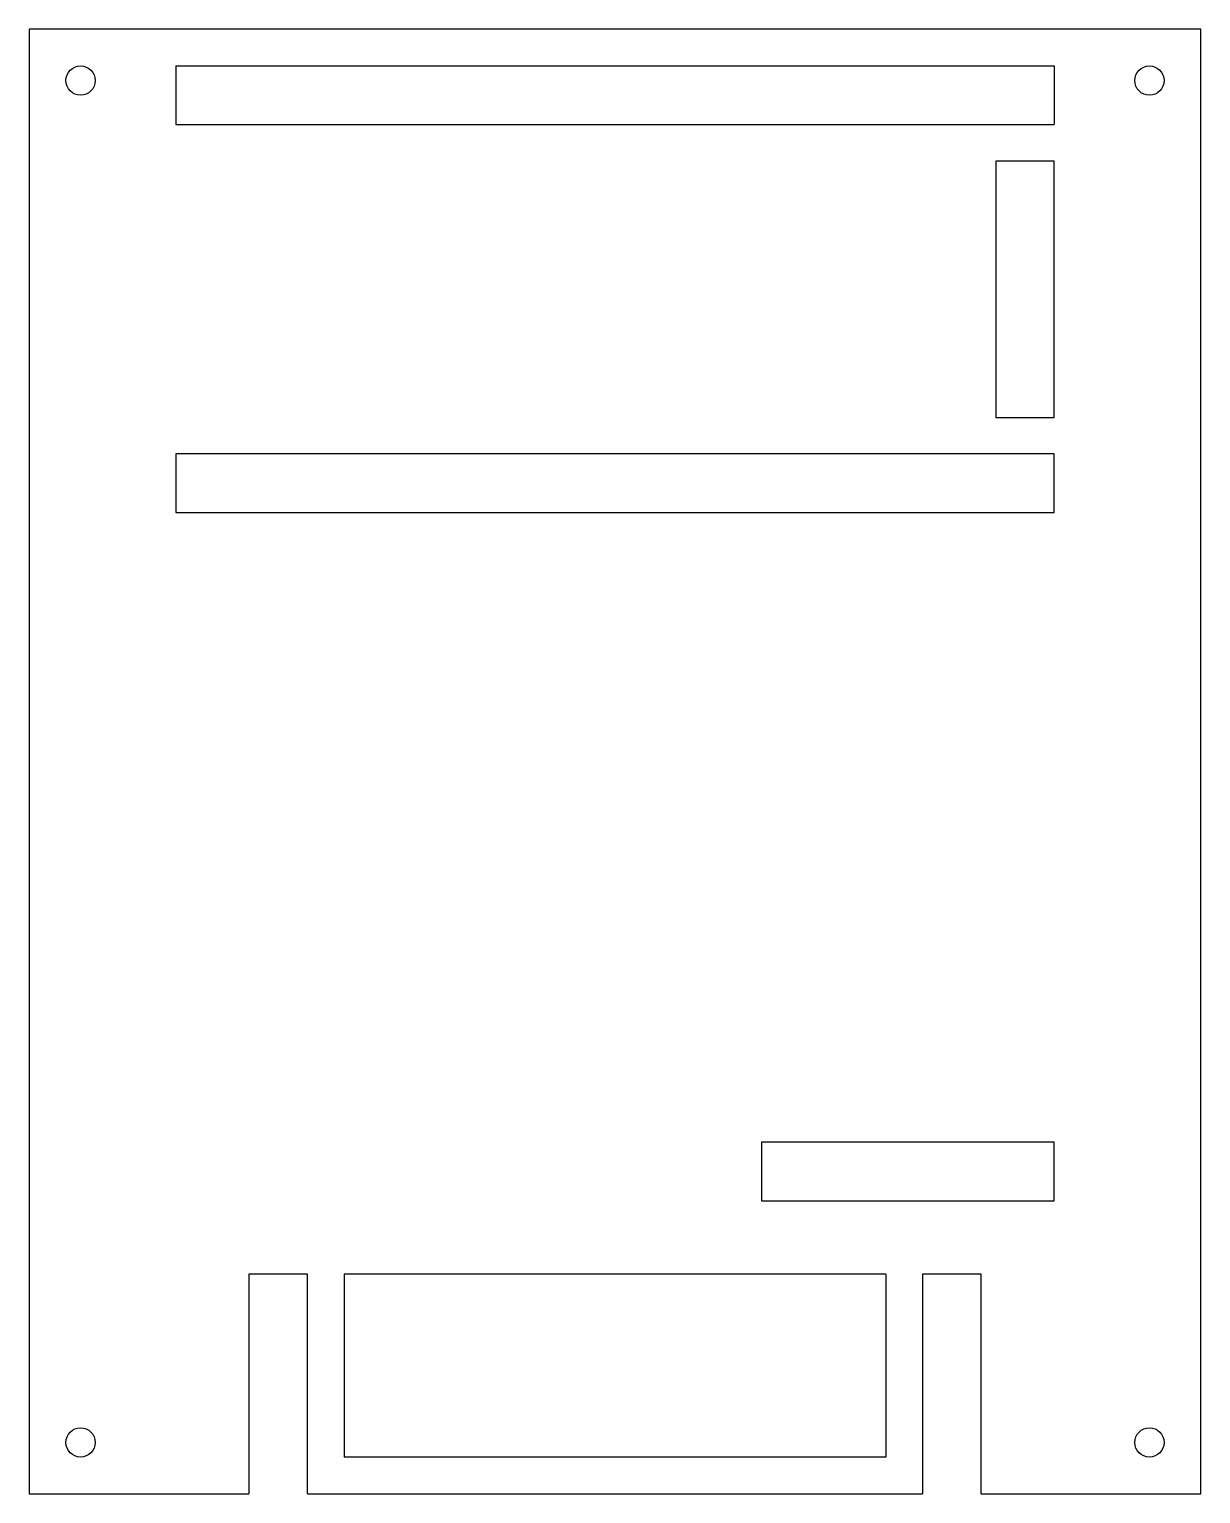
# Model space of a CAD drawing. Header units: millimetres. Extents: x -80 to 80, y -100 to 100.
import ezdxf

# ---------------------------------------------------------------- set-up
doc = ezdxf.new("R2010")
doc.units = ezdxf.units.MM

msp = doc.modelspace()

# ---------------------------------------------------------------- linework, layer by layer
at = {"color": 7, "linetype": 'Continuous', "lineweight": 25}
for p, q in [((-80, 100), (-80, -100)), ((80, 100), (-80, 100)), ((80, -100), (80, 100)), ((-60, 95), (60, 95)), ((-60, 95), (-60, 87)), ((60, 95), (60, 87)), ((-60, 87), (60, 87)), ((60, 82), (52, 82)), ((52, 82), (52, 47)), ((60, 47), (60, 82)), ((52, 47), (60, 47)), ((60, 42), (-60, 42)), ((-60, 42), (-60, 34)), ((60, 34), (60, 42)), ((-60, 34), (60, 34)), ((60, -52), (20, -52)), ((20, -52), (20, -60)), ((60, -60), (60, -52)), ((20, -60), (60, -60)), ((-50, -70), (-50, -100)), ((-42, -70), (-50, -70)), ((-42, -100), (-42, -70)), ((37, -70), (-37, -70)), ((-37, -70), (-37, -95)), ((37, -70), (37, -95)), ((42, -70), (42, -100)), ((50, -70), (42, -70)), ((50, -100), (50, -70)), ((37, -95), (-37, -95)), ((-80, -100), (-50, -100)), ((-42, -100), (42, -100)), ((50, -100), (80, -100))]:
    msp.add_line(p, q, dxfattribs=at)
for centre in [(-73, 93), (73, 93), (-73, -93), (73, -93)]:
    msp.add_circle(centre, 2, dxfattribs=at)

doc.saveas('drawing.dxf')
